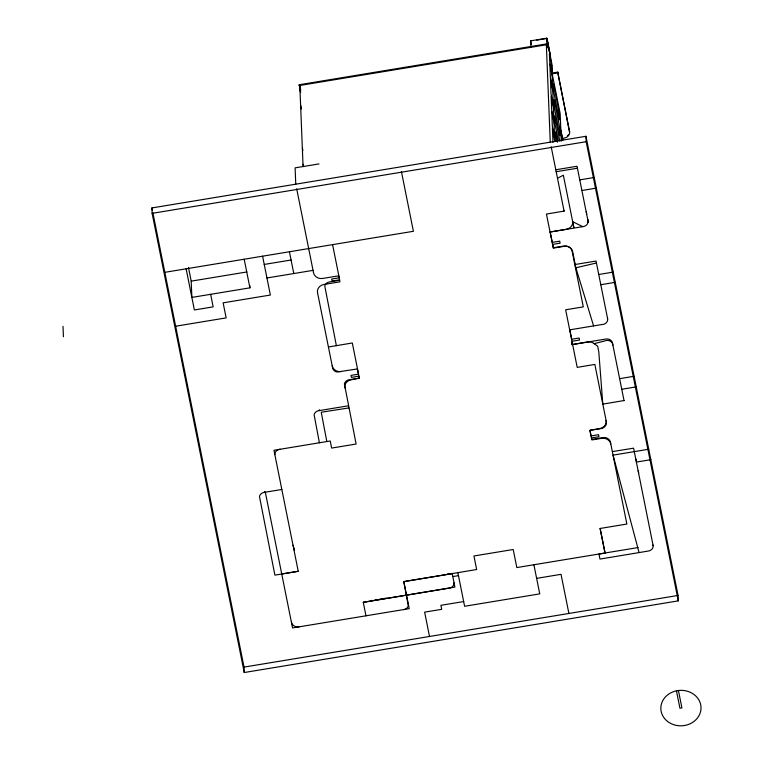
<?xml version="1.0" encoding="UTF-8"?>
<svg xmlns="http://www.w3.org/2000/svg" width="764" height="764" viewBox="0 0 764 764"><rect width="100%" height="100%" fill="white"/><g stroke="black" fill="none" stroke-linecap="round" stroke-linejoin="round"><path stroke-width="1.15" d="M274.849 454.675L274.944 453.415A5.778 5.1 -2.3 0 1 280.216 449.251M454.017 582.808L453.931 584.059A5.778 5.1 -2.3 0 1 450.139 587.946L363.263 602.309L454.895 587.124L452.164 573.267M612.929 345.147L612.632 343.771A5.778 5.1 -2.3 0 0 606.769 340.391L594.163 343.685L593.437 343.103A7.927 7 -2.3 0 0 587.516 341.995L571.577 344.631L572.14 341.25L579.542 340.028L579.141 338.022L571.739 339.245L569.849 329.838M557.5 178.251L563.354 175.214L573.859 227.577L572.608 221.675L582.703 226.612M572.608 221.675L572.675 223.002A7.927 7 -2.3 0 1 566.153 229.343L550.214 231.979L552.305 242.389L559.706 241.166L560.107 243.181L552.706 244.394L553.384 247.756L563.46 246.094A7.927 7 -2.3 0 1 572.647 251.681L575.875 267.792L596.445 262.997M403.669 609.634L404.481 609.481A5.778 5.1 -2.3 0 0 408.272 605.594L403.803 581.614L409.237 608.66L292.555 627.922L265.328 492.188M530.913 47.32L530.655 40.855L546.718 38.2L551.77 63.355L552.191 73.869L560.174 113.683L561.282 141.149M536.796 40.129L546.89 38.458L550.5 57.052M547.081 40.053L546.89 38.458M300.644 92.511L299.211 84.747L546.317 43.949L547.11 47.893L546.718 38.2M299.249 85.558L546.346 44.77M552.152 73.057L557.777 72.122L569.677 132.84A6.551 5.787 -2.3 0 1 564.29 138.083L562.037 138.456M552.191 73.869L557.816 72.943L557.777 72.122M319.008 163.916L295.105 167.86L295.763 184.181M151.902 207.932L585.95 136.278L678.06 595.442L678.279 600.867L244.241 672.521L152.122 213.357L151.902 207.932L152.361 210.234M152.122 213.357L586.169 141.703L585.95 136.278M555.791 169.77L577.03 166.265L588.318 222.477L588.051 221.321M556.192 171.719L577.431 168.214M579.771 179.874L594.211 177.496M581.901 190.503L596.35 188.116M164.823 272.328L413.4 231.291L401.406 171.499M564.09 211.093L546.451 214.063L553.289 248.128L564.481 246.285A6.551 5.787 -2.3 0 1 572.074 250.907L583.295 306.88L565.656 309.792L577.212 367.388L594.85 364.418L606.368 421.823A6.551 5.787 -2.3 0 1 601.058 428.575L589.865 430.418L591.68 439.453L602.863 437.61A6.551 5.787 -2.3 0 1 610.465 442.232L626.872 524.056L600.112 528.468L605.05 553.06L598.966 554.062L599.979 559.086L647.805 551.13A5.778 5.1 -2.3 0 0 653.077 547.024L653.019 544.99M264.229 264.439L291.074 260.008M249.818 285.507L249.914 287.837L191.859 297.416L191.201 281.142L246.934 271.946M266.951 277.972L313.049 270.361M175.634 326.228L226.154 317.891L223.126 302.84L270.37 295.038L262.577 256.188M574.805 264.554L596.044 261.049L607.695 319.104M598.756 274.496L613.196 272.118M600.8 284.714L615.249 282.327M328.415 346.99L352.319 342.988L359.366 378.123L349.664 379.718A5.778 5.1 -2.3 0 0 344.392 383.881L356.11 444.037L331.643 448.076L330.229 440.99L273.97 450.282L298.237 571.281L274.897 575.13L259.464 496.466A5.778 5.1 -2.3 0 1 264.736 492.302L281.83 489.476M602.328 324.471L569.686 329.847M572.618 344.526L606.463 338.939A5.778 5.1 -2.3 0 1 612.327 342.32L624.045 400.613M319.4 442.786L314.109 414.747A5.778 5.1 -2.3 0 1 319.381 410.583L348.441 405.789M619.652 378.657L634.091 376.28M621.781 389.258L636.221 386.88M624.045 400.556L602.806 404.118L598.795 351.841L597.668 346.226L594.163 343.685M605.499 437.696L591.938 439.94L591.537 437.925L598.938 436.712L598.537 434.697L591.135 435.919L589.989 430.199L599.664 428.604A7.927 7 -2.3 0 0 606.091 420.429M648.731 449.242L613.053 455.134L639.067 552.573M636.383 462.067L650.832 459.689M281.735 574.003L298.237 571.281M447.666 574.012L449.92 573.64M452.183 573.63L403.803 581.614L476.65 569.533L473.928 555.982L513.207 549.507L516.827 567.566L638.055 547.559M452.785 576.6L458.476 575.655M370.397 600.771L372.689 600.389M374.981 600.007L377.273 599.635M379.555 599.253L381.847 598.88M384.139 598.499L386.431 598.116M536.634 578.358L561.034 574.327L568.894 613.463M463.672 601.554L440.904 605.308L441.707 609.328L424.631 612.145L429.511 636.479M244.241 672.521L244.022 667.096L678.06 595.442M348.881 407.928L321.252 412.235L326.82 441.554M575.875 267.792L593.59 325.913M607.542 318.33L607.609 320.364A5.778 5.1 -2.3 0 1 602.328 324.528M586.169 141.703L678.279 600.867M586.265 211.628L586.723 213.939M635.896 459.03L636.364 461.361M638.236 470.7L638.704 473.031M653.163 545.763L633.585 448.172L612.346 451.619M557.816 72.943L569.619 131.8L569.591 130.988M678.422 690.541L681.918 707.922L679.931 708.247L676.446 690.866M547.024 38.439L550.433 55.438M559.821 141.159L554.75 115.861L555.094 124.542L558.331 140.643M557.472 142.209L555.39 131.857L555.743 140.538M530.655 40.855L531.343 44.283M551.188 146.764L564.09 211.15L564.061 210.339M600.112 528.421L605.05 553.002M533.902 564.749L539.747 593.867L464.617 606.272L457.865 572.647M332.579 244.633L339.732 280.264L330.038 281.868A5.778 5.1 -2.3 0 0 324.767 286.022L336.38 345.681M357.342 368.897L358.402 374.179L351.001 375.401L351.411 377.406L358.803 376.184L359.214 378.19L351.287 379.756A7.927 7 -2.3 0 0 344.87 387.921M300.051 86.618L300.749 90.095M299.211 84.747L300.567 91.814M300.739 105.48L301.446 108.985M302.458 148.226L302.926 150.565M303.098 164.231L303.566 166.571M296.68 188.784L313.546 272.853A7.927 7 -2.3 0 0 322.733 278.449L338.672 275.823L339.073 277.829L331.671 279.051L332.082 281.056L339.474 279.834L339.875 281.84L323.946 284.475A7.927 7 -2.3 0 0 317.518 292.641L332.512 367.408A5.778 5.1 -2.3 0 0 337.172 372.03L357.514 368.916M363.263 602.252L365.985 615.86M289.422 251.757L293.787 273.541M244.174 259.225L249.914 287.837M210.635 294.312L213.156 306.861L194.371 309.964L186.12 268.813M188.45 267.419L191.201 281.142M152.829 212.535L244.022 667.096M560.833 130.014L562.82 140.098M560.862 130.825L562.629 139.793M587.917 220.529L587.888 219.717L587.974 222.505A5.778 5.1 -2.3 0 1 582.703 226.669L550.061 232.008M554.788 141.579L552.382 127.789L552.974 142.429M546.317 43.949L550.261 142.171M319.352 409.771L319.381 410.583M299.813 85.463L303.069 166.542M294.216 547.96L294.312 550.166M293.128 545.181L293.166 545.993M264.697 491.491L264.736 492.302M63.011 326.362L63.422 336.743M341.412 371.533A7.927 7 -2.3 0 1 332.225 365.937M601.612 438.335A7.927 7 -2.3 0 1 610.799 443.932M299.011 626.852A6.551 5.787 -2.3 0 1 291.418 622.23M568.483 134.856A6.551 5.787 -2.3 0 1 567.327 135.973M677.429 690.646L674.879 691.219A20.093 17.734 -2.3 0 0 666.122 720.204A20.093 17.734 -2.3 0 0 699.49 714.703A20.093 17.734 -2.3 0 0 680.036 690.369L677.429 690.646M551.723 65.246L549.411 53.7L549.765 62.409L552.076 73.955L551.723 65.246M552.143 75.579L549.822 64.042L550.366 77.622L552.687 89.159L552.143 75.579M558.99 111.191L553.451 83.591L553.804 92.272L559.344 119.872L558.99 111.191M552.754 90.792L550.433 79.246L551.025 93.886L553.337 105.432L552.754 90.792M559.63 127.187L554.091 99.587L554.444 108.268L559.983 135.868L559.63 127.187M553.442 107.848L551.121 96.312L551.665 109.892L553.986 121.428L553.442 107.848M554.053 123.061L551.732 111.515L552.324 126.165L554.635 137.701L554.053 123.061"/></g></svg>
